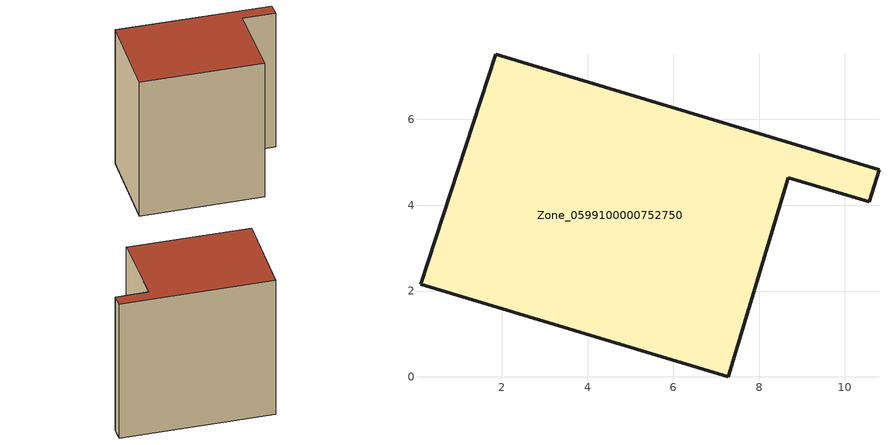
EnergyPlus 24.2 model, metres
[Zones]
Zone_0599100000752750
 floor ground (C_G): 8.68,4.65 7.28,0 0.1,2.16 1.86,7.52 10.79,4.83 10.57,4.08 z3.6
 wall outside (C_F): 7.28,0 8.68,4.65 10.57,4.08 10.79,4.83 1.86,7.52 0.1,2.16 7.28,0 z3.6:12.81
 roof outside (C_R): 1.86,7.52 0.1,2.16 7.28,0 8.68,4.65 10.57,4.08 10.79,4.83 z12.81
[BUILDING]
Pand.0599100000752750: North Axis=0; Terrain=City; Loads Convergence Tolerance Value=0.04; Temperature Convergence Tolerance Value=0.4; Solar Distribution=FullExterior; Maximum Number of Warmup Days=25; Minimum Number of Warmup Days=1
[Site:Location]
Rotterdam.The.Hague.AP_ZH_NLD Design_Conditions: Latitude=51.96; Longitude=4.45; Time Zone=1; Elevation=-4.5
[SITE:GROUNDTEMPERATURE:BUILDINGSURFACE]
18, 18, 18, 18, 18, 18, 18, 18, 18, 18, 18, 18
[MATERIAL] Thermal Absorptance=0.9; Solar Absorptance=0.7; Visible Absorptance=0.7
Name | Roughness | Thickness | Conductivity | Density | Specific Heat
G.TI.2006-2014 | MediumSmooth | 0.15 | 0.06 | 540 | 1210
F.TI.2006-2014 | Rough | 0.3 | 0.12 | 1920 | 840
R.TI.2006-2014 | MediumRough | 0.2 | 0.08 | 1500 | 1000
[CONSTRUCTION]
C_G: G.TI.2006-2014
C_F: F.TI.2006-2014
C_R: R.TI.2006-2014
[ZONE]
Zone_0599100000752750: Type=1; Multiplier=1; Ceiling Height=Autocalculate; Volume=Autocalculate; Floor Area=autocalculate; Part of Total Floor Area=Yes
[ZONEINFILTRATION:DESIGNFLOWRATE]
Infil_Zone_0599100000752750: Zone or ZoneList or Space or SpaceList=Zone_0599100000752750; Schedule=AlwaysOn; Design Flow Rate Calculation Method=Flow/Area; Flow Rate per Floor Area=0.0015; Constant Term Coefficient=1; Temperature Term Coefficient=0; Velocity Term Coefficient=0; Velocity Squared Term Coefficient=0
[HVACTEMPLATE:ZONE:IDEALLOADSAIRSYSTEM]
Zone_0599100000752750: Maximum Heating Supply Air Temperature=50; Minimum Cooling Supply Air Temperature=13; Maximum Heating Supply Air Humidity Ratio=0.0156; Minimum Cooling Supply Air Humidity Ratio=0.0077; Heating Limit=NoLimit; Cooling Limit=NoLimit; Dehumidification Control Type=ConstantSensibleHeatRatio; Cooling Sensible Heat Ratio=0.7; Dehumidification Setpoint=60; Humidification Control Type=None; Humidification Setpoint=30; Outdoor Air Method=None; Outdoor Air Flow Rate per Person=0.00944; Outdoor Air Flow Rate per Zone Floor Area=0; Outdoor Air Flow Rate per Zone=0; Demand Controlled Ventilation Type=None; Outdoor Air Economizer Type=NoEconomizer; Heat Recovery Type=None; Sensible Heat Recovery Effectiveness=0.7; Latent Heat Recovery Effectiveness=0.65
[ZONECONTROL:THERMOSTAT]
ThermostatControl_Zone_0599100000752750: Zone or ZoneList=Zone_0599100000752750; Control Type Schedule=DualSetpointControlType; Control 1=Thermostat_Zone_0599100000752750; Temperature Difference Between Cutout And Setpoint=0
[THERMOSTATSETPOINT:DUALSETPOINT]
Thermostat_Zone_0599100000752750: Heating Setpoint Temperature Schedule=HeatingSetpoint_Zone_0599100000752750; Cooling Setpoint Temperature Schedule=CoolingSetpoint_Zone_0599100000752750
[SCHEDULE:COMPACT]
HeatingSetpoint_Zone_0599100000752750: Through: 12/31, For: AllDays, Until: 24:00, 21
CoolingSetpoint_Zone_0599100000752750: Through: 12/31, For: AllDays, Until: 24:00, 24
DualSetpointControlType: Through: 12/31, For: AllDays, Until: 24:00, 4
AlwaysOn: Through: 12/31, For: AllDays, Until: 24:00, 1
